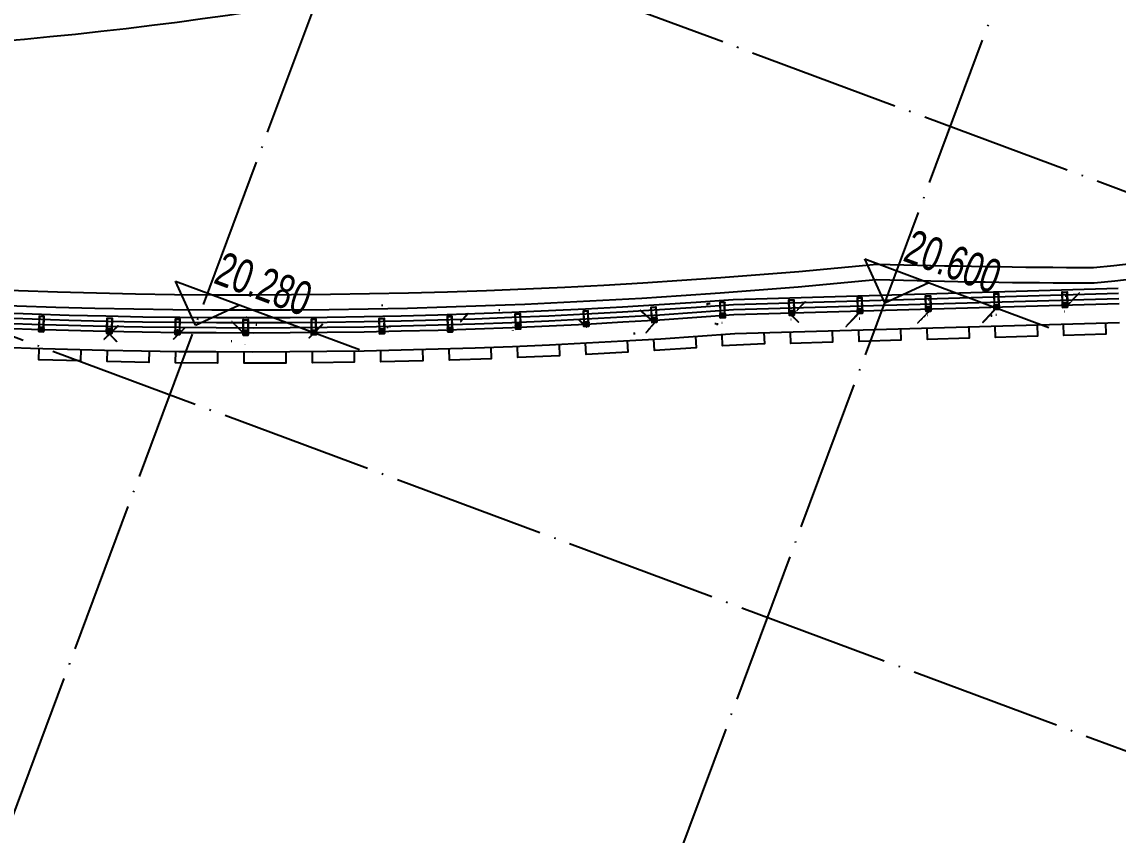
# Model space of a CAD drawing. Header units: millimetres. Extents: x 600121811 to 600690586, y 3472921280 to 3473279938.
# Drawn here: x 600545228 to 600559662, y 3473013989 to 3473024699 of the extents above; entities that cross this region are included whole.
import ezdxf

# ---------------------------------------------------------------- set-up
doc = ezdxf.new("R2010")
doc.units = ezdxf.units.MM
doc.header["$LTSCALE"] = 1000
for name, pattern in [('AX-MALL-GIRD-200$0$DOTE', [2.4200000000000004, 2, -0.2, 0.02, -0.2]), ('AX-MALL-WALL-GJ$0$CENTER', [2, 1.25, -0.25, 0.25, -0.25]), ('AX-MALL-WALL-GJ$0$HIDDEN', [0.375, 0.25, -0.125]), ('AX-MALL-WALL-GJ$0$HIDDEN2', [4.7624999999999975, 3.174999999999998, -1.587499999999999])]:
    doc.linetypes.add(name, pattern=pattern)
doc.layers.get('0').update_dxf_attribs({"linetype": 'CONTINUOUS'})
for name, color, linetype in [('AX-MALL-GIRD-200$0$A-Grid', 222, 'AX-MALL-GIRD-200$0$DOTE'), ('AX-MALL-GJ-200$0$A-Anno-Note', 241, 'CONTINUOUS'), ('AX-MALL-WALL-GJ$0$A-Anno-Levl', 201, 'CONTINUOUS'), ('AX-MALL-WALL-GJ$0$A-Anno-Note', 241, 'CONTINUOUS'), ('AX-MALL-WALL-GJ$0$A-Curt', 151, 'CONTINUOUS'), ('AX-MALL-WALL-GJ$0$A-Detl-Fine', 152, 'CONTINUOUS'), ('AX-MALL-WALL-GJ$0$A-Detl-Patt', 8, 'CONTINUOUS'), ('AX-MALL-WALL-GJ$0$A-Detl-Thin', 131, 'CONTINUOUS'), ('AX-MALL-WALL-GJ$0$A-SEE', 254, 'CONTINUOUS'), ('AX-MALL-WALL-GJ$0$AP', 3, 'CONTINUOUS'), ('AX-MALL-WALL-GJ$0$FIX', 2, 'CONTINUOUS'), ('AX-MALL-WALL-GJ$0$GASKET', 2, 'CONTINUOUS'), ('AX-MALL-WALL-GJ$0$TEXT', 2, 'CONTINUOUS')]:
    doc.layers.add(name, color=color, linetype=linetype)
doc.styles.add('AX-MALL-WALL-GJ$0$_TCH_DIM', font='zy_en.shx', dxfattribs={"width": 0.7, "bigfont": 'zy_cn.shx'})

# ---------------------------------------------------------------- blocks, each defined once
blk = doc.blocks.new('AX-MALL-GIRD-200')
at = {"layer": 'AX-MALL-GIRD-200$0$A-Grid'}
for p, q in [((600223757.4145118, 3473147635.412487), (600581653.41861, 3473014308.649205)), ((600221348.6739725, 3473141169.504273), (600579244.6780716, 3473007842.740992)), ((600537481.5499611, 3472993766.198546), (600576211.0889103, 3473097729.925627)), ((600545353.090394, 3472990833.81876), (600584082.6293433, 3473094797.545841))]:
    blk.add_line(p, q, dxfattribs=at)
blk = doc.blocks.new('AX-MALL-WALL-GJ$0$A$C3841687A')
at = {"layer": 'AX-MALL-WALL-GJ$0$A-Detl-Patt'}
for points in [[(1399.999999880791, 59849.99999809265), (1400.000000119209, 38561.06546878815, -0.2891341552693316), (-7086.701078891754, 25111.90190267563, -0.006611957542132409), (-9776.135731101036, 24157.98794841766)], [(-9711.77727675438, 23968.62589073181, 0.006632955152188892), (-7008.841141939163, 24927.45411157608, 0.2892976732896045), (1599.999999761581, 38561.06546926498), (1600.000000238419, 59849.99999952316)], [(-41362.81916546822, 15736.08115339279, 0.09691239737968659), (-9776.831570148468, 24159.41445016861, 0.09691239737968659)], [(-41349.35078191757, 15536.53516149521, 0.09683793665096876), (-9711.77727496624, 23968.62589073181, 0.09683793665096876)]]:
    blk.add_lwpolyline(points, format="xyb", dxfattribs=at)
blk = doc.blocks.new('AX-MALL-WALL-GJ$0$fwergegheh')
at = {"layer": 'AX-MALL-WALL-GJ$0$A-SEE'}
blk.add_lwpolyline([(149.9524734020233, 542.9655318260193), (-0.008915424346923828, 542.9622936248779), (-2.384185791015625e-07, -7.03770637512207), (150.2232069969177, -7.035207748413086)], dxfattribs=at)
blk = doc.blocks.new('AX-MALL-WALL-GJ$0$fgegrhrthr')
at = {"layer": 'AX-MALL-WALL-GJ$0$A-Curt'}
for p, q in [((436439.5303844477, 68175.4370985026), (441138.3276487599, 70083.86546239651)), ((436466.0210821407, 68114.24082433194), (441165.847824392, 70023.08731328814)), ((436492.5112321811, 68053.04432773075), (441193.3626841884, 69962.30700513964)), ((436519.0008352107, 67991.84760895972), (441220.8722628335, 69901.52455203826))]:
    blk.add_line(p, q, dxfattribs=at)
for centre, radius, end in [((400732.1803410347, 145774.5952335836), 85420.39680542426, 294.7095825927659), ((400732.1803410346, 145774.5952335839), 85487.06347209122, 294.7085664994784), ((400732.1803410347, 145774.5952335837), 85553.73013875769, 294.7075515942931), ((400732.1803410346, 145774.5952335835), 85620.39680542424, 294.7065378748974)]:
    blk.add_arc(centre, radius, 273.8613300001666, end, dxfattribs=at)
at = {"layer": 'AX-MALL-WALL-GJ$0$A-Detl-Fine', "color": 4}
blk.add_lwpolyline([(415359.9187629223, 64270.79161167145, 0.1048949200193677), (434871.545194149, 73183.56277275085)], format="xyb", dxfattribs=at)
at = {"layer": 'AX-MALL-WALL-GJ$0$A-SEE'}
blk.add_lwpolyline([(406514.8576767445, 60099.12797260284, 0.09118934468772111), (436618.3319756985, 67762.35793352127), (441311.3106895685, 69668.42307806015)], format="xyb", dxfattribs=at)
for p, xscale, rotation in [((440694.2558014393, 69255.66755962372), -0.9999999999999998, 292.1328578223117), ((439860.4075425863, 68916.99798631668), -1, 292.1328578440439), ((439026.5592833757, 68578.3284125328), -1, 292.1328578440439), ((438192.7110245228, 68239.65883541107), -1, 292.1328578440439), ((437358.8627648354, 67900.98926305771), -1, 292.1328578440439), ((436530.6133292913, 67556.69412136078), -0.9999999999999999, 293.2926848273584), ((435712.4187250137, 67187.53900623322), -1, 294.2008740238812), ((434886.8933855295, 66825.25964784622), -1, 293.6210057002951), ((434057.4508800507, 66471.57209396362), -1, 292.9710497311937), ((433224.3877322674, 66126.61777877808), -1, 292.3384767461836), ((432387.8924714327, 65790.47700023651), -1, 291.7636047229108), ((431547.8978550434, 65463.11119651794), -1, 291.1793326049509), ((430704.4408271313, 65144.5333738327), -1, 290.5628484875388), ((429857.6936043501, 64834.81462287903), -0.9999999999999999, 289.9474351927415), ((429007.8228410482, 64534.01866531372), -1, 289.3633401187325), ((428154.7586966753, 64242.11169147491), -0.9999999999999999, 288.7433682475952)]:
    blk.add_blockref('AX-MALL-WALL-GJ$0$fwergegheh', p, dxfattribs=dict(at, xscale=xscale, rotation=rotation))
blk = doc.blocks.new('AX-MALL-WALL-GJ$0$尺寸分格点')
at = {"ltscale": 10}
h = blk.add_hatch(color=1, dxfattribs=at)
h.dxf.hatch_style = 1
edge = h.paths.add_edge_path()
edge.add_line((0, -1.5), (-5.470445860503725e-37, 1.862645149230957e-09))
edge.add_line((0, 1.862645149230957e-09), (-1.5, 0))
edge.add_arc((0, 0), 1.5, 180, 270)
edge = h.paths.add_edge_path()
edge.add_line((0, 1.5), (5.470445846917725e-37, 1.862645149230957e-09))
edge.add_line((0, 1.862645149230957e-09), (1.5, 0))
edge.add_arc((0, 0), 1.5, 0, 90)
for p, q in [((-2.5, 0), (2.5, 0)), ((0, -2.5), (0, 2.5))]:
    blk.add_line(p, q)
blk.add_circle((0, 0), 1.5)
blk = doc.blocks.new('AX-MALL-WALL-GJ$0$定位点')
blk.add_blockref('AX-MALL-WALL-GJ$0$尺寸分格点', (0, 0))
blk = doc.blocks.new('AX-MALL-WALL-GJ$0$A$C3802349C')
at = {"layer": 'AX-MALL-WALL-GJ$0$GASKET'}
h = blk.add_hatch(dxfattribs=at)
h.set_pattern_fill('ANSI35', color=1, scale=0.3750125207812556, angle=-180, style=0)
h.set_pattern_definition([(225, (-14292809.63515486, -9063882.472551338), (0.8419271213058608, -0.8419271213058608), []), (225, (-14292810.47708235, -9063882.472551338), (0.8419271213058608, -0.8419271213058608), [1.488330941850608, -0.2976661883701216, 0, -0.2976661883701216])])
edge = h.paths.add_edge_path()
edge.add_line((-4.151144333183765, 8), (-1.924371063709259, 8))
edge.add_line((-1.924371063709259, 8), (0, 0))
edge.add_line((0, 0), (-1, 0))
edge.add_arc((-173.3719842011968, -63.27551823887059), 183.6188774223807, 20.15753080045416, 22.84073975264292)
at = {"layer": 'AX-MALL-WALL-GJ$0$GASKET', "elevation": -0.1213156449062388}
blk.add_lwpolyline([(-4.151144333183765, 8), (-1.924371063709259, 8), (0, 0), (-1, 0, 0.01170824263980096)], format="xyb", close=True, dxfattribs=at)
blk = doc.blocks.new('AX-MALL-WALL-GJ$0$A$C431B1AE9')
at = {"layer": 'AX-MALL-WALL-GJ$0$GASKET'}
h = blk.add_hatch(dxfattribs=at)
h.set_pattern_fill('ANSI37', color=1, scale=0.35, style=0)
h.set_pattern_definition([(45, (-14292809.63515486, -9063882.472551338), (-0.3928862052967754, 0.3928862052967754), []), (135, (-14292809.63515486, -9063882.472551338), (-0.3928862052967754, -0.3928862052967754), [])])
h.paths.add_polyline_path([(3.006717517971992, 0), (0, 0), (-1.924371063709259, 8), (-1, 8), (-0.3333333134651184, 7), (0.3333333134651184, 7), (0.6666666865348816, 8), (1.333333313465118, 8), (1.666666686534882, 7), (2.333333313465118, 7), (2.666666686534882, 8), (3.333333313465118, 8), (3.666666686534882, 7), (4.333333313465118, 7), (4.666666686534882, 8), (5.333333313465118, 8), (5.666666686534882, 7), (6.333333313465118, 7), (6.666666686534882, 8), (7.333333313465118, 8), (7.666666686534882, 7), (8.333333313465118, 7), (8.666666686534882, 8), (9.333333313465118, 8), (9.666666686534882, 7), (10.33333331346512, 7), (11, 8), (11.82815510034561, 8), (10, 0), (6.993282483890653, 0), (6.993282483890653, -1.195969490334392), (7.790595477446914, -1.195969490334392), (7.790595477446914, -1.886535448953509), (6.786871323361993, -2.890259601175785), (3.213128676638007, -2.890259601175785), (2.209404524415731, -1.886535448953509), (2.209404524415731, -1.195969490334392), (3.006717517971992, -1.195969490334392)])
edge = h.paths.add_edge_path(flags=16)
edge.add_ellipse((5, 3.75), major_axis=(-3.000000000596629, 1.102163919055573e-15), ratio=0.5833333332173223, start_angle=0, end_angle=360, ccw=False)
h.paths.add_polyline_path([(4.202687006443739, -0.1993282493203878), (4.202687006443739, -1.694290110841393), (5.797312993556261, -1.694290110841393), (5.797312993556261, -0.1993282493203878)], flags=16)
for points in [[(6.993282483890653, 0), (10, 0), (11.82815510034561, 8), (11, 8), (10.33333331346512, 7), (9.666666686534882, 7), (9.333333313465118, 8), (8.666666686534882, 8), (8.333333313465118, 7), (7.666666686534882, 7), (7.333333313465118, 8), (6.666666686534882, 8), (6.333333313465118, 7), (5.666666686534882, 7), (5.333333313465118, 8), (4.666666686534882, 8), (4.333333313465118, 7), (3.666666686534882, 7), (3.333333313465118, 8), (2.666666686534882, 8), (2.333333313465118, 7), (1.666666686534882, 7), (1.333333313465118, 8), (0.6666666865348816, 8), (0.3333333134651184, 7), (-0.3333333134651184, 7), (-1, 8), (-1.924371063709259, 8), (0, 0), (3.006717517971992, 0), (3.006717517971992, 0), (3.006717517971992, -1.195969490334392), (2.209404524415731, -1.195969490334392), (2.209404524415731, -1.886535448953509), (3.213128676638007, -2.890259601175785), (6.786871323361993, -2.890259601175785), (7.790595477446914, -1.886535448953509), (7.790595477446914, -1.195969490334392), (6.993282483890653, -1.195969490334392)], [(5.797312993556261, -0.1993282493203878), (5.797312993556261, -1.694290110841393), (4.202687006443739, -1.694290110841393), (4.202687006443739, -0.1993282493203878)]]:
    blk.add_lwpolyline(points, close=True, dxfattribs=at)
at = {"layer": 'AX-MALL-WALL-GJ$0$GASKET', "extrusion": (0, 0, -1)}
blk.add_ellipse((5, 3.75), major_axis=(-3.000000000596629, 1.102163919055573e-15), ratio=0.5833333332173223, dxfattribs=at)
blk = doc.blocks.new('AX-MALL-WALL-GJ$0$A$C6D1904FE')
at = {"color": 6, "ltscale": 10}
for name in ['AX-MALL-WALL-GJ$0$A$C3802349C', 'AX-MALL-WALL-GJ$0$A$C431B1AE9']:
    blk.add_blockref(name, (-5, 2.890259601175785), dxfattribs=at)
blk = doc.blocks.new('*U58')
at = {"color": 8, "linetype": 'AX-MALL-WALL-GJ$0$HIDDEN'}
for p, q in [((1.13686837721616e-13, 1.999999999999886), (40, 2.000000000000114)), ((39.00000000000011, -3.000000000000114), (39.00000000000028, 2.999999999999659)), ((1.13686837721616e-13, -2.000000000000114), (40, -2.000000000000341))]:
    blk.add_line(p, q, dxfattribs=at)
at = {"color": 0, "linetype": 'ByBlock'}
blk.add_lwpolyline([(5.684341886080801e-14, 5.999999999999886), (-1.838248336817855, 5.999999999999659, 0.2271033335269274), (-2.617369142194775, 5.626873807574043, 0.3523503326370215), (-2.617369142194832, -5.626873807574043, 0.227103333526957), (-1.838248336817799, -5.999999999999886), (-5.684341886080801e-14, -5.999999999999886)], format="xyb", close=True, dxfattribs=at)
at = {"color": 8, "linetype": 'AX-MALL-WALL-GJ$0$HIDDEN2'}
blk.add_lwpolyline([(-4.568611867420884, 0.7499999999998863), (-2.300000000000068, 0.7499999999998863), (-2.300000000000125, -0.7500000000001137), (-4.568611867420941, -0.7500000000001137)], dxfattribs=at)
at = {"color": 8, "linetype": 'ByBlock'}
blk.add_lwpolyline([(1.13686837721616e-13, -3.000000000000114), (39.00000000000028, -3.000000000000341), (40.00000000000045, -1.999999999999432), (39.99999999999955, 2.000000000000114), (39.00000000000028, 3.000000000000114), (1.13686837721616e-13, 2.999999999999886)], dxfattribs=at)
at = {"layer": 'AX-MALL-WALL-GJ$0$TEXT', "color": 8, "linetype": 'AX-MALL-WALL-GJ$0$CENTER'}
blk.add_line((43, -1.13686837721616e-13), (-7.600000000000023, -1.13686837721616e-13), dxfattribs=at)
blk = doc.blocks.new('AX-MALL-WALL-GJ$0$A$C4A6E1F89')
at = {"layer": 'AX-MALL-WALL-GJ$0$AP'}
for points in [[(31.30000000074506, 13.80000000074506), (31.30000000074506, 10), (27.30000000074506, 10), (27.30000000074506, 9), (31.30000000074506, 9), (31.30000000074506, 1.200000001117587), (-31.30000000074506, 1.200000001117587), (-31.30000000074506, 9), (-27.30000000074506, 9), (-27.30000000074506, 10), (-31.30000000074506, 10), (-31.30000000074506, 13.80000000074506), (-30.16000000014901, 15.32000000029802, 0.2874411353254684), (-30.13336061313748, 15.63748977147043), (-31.30000000074506, 17.90000000037253), (-31.30000000074506, 22), (-32.5, 22), (-32.5, 0), (32.5, 0), (32.5, 22), (31.30000000074506, 22), (31.30000000074506, 17.90000000037253), (30.13336061313748, 15.63748977147043, 0.2874411353254668), (30.16000000014901, 15.32000000029802)], [(0, 15.90000000037253), (0.400000000372529, 15.5), (28.30000000074506, 15.5), (28.30000000074506, 10.5), (29.80000000074506, 10.5), (31, 13.5), (29.93968884833157, 15.35087553970516, -0.2449413473478261), (29.9286532253027, 15.6279489248991), (31, 17.90000000037253), (31, 21.5, 0.414213562373095), (30.5, 22), (29.09999999962747, 22, 1.000000000000455), (29.09999999962747, 20.80000000074506), (29.09999999962747, 20.80000000074506, -0.4142135623733198), (29.59999999962747, 20.30000000074506), (29.59999999962747, 18.90000000037253, -0.4142135623731125), (29.09999999962747, 18.40000000037253), (23.90000000037253, 18.40000000037253, -0.4142135623730815), (23.40000000037253, 18.90000000037253), (23.40000000037253, 20.30000000074506, -0.4142135623731302), (23.90000000037253, 20.80000000074506, 0.9999999999998862), (23.90000000037253, 22), (21.40000000037253, 22), (21.40000000037253, 18.5), (11.40000000037253, 18.5), (9.300000000745058, 22), (8.5, 22), (8.5, 20), (-8.5, 20), (-8.5, 22), (-9.300000000745058, 22), (-11.40000000037253, 18.5), (-21.40000000037253, 18.5), (-21.40000000037253, 22), (-23.90000000037253, 22, 0.9999999999999053), (-23.90000000037253, 20.80000000074506, -0.4142135623731302), (-23.40000000037253, 20.30000000074506), (-23.40000000037253, 18.90000000037253, -0.4142135623730814), (-23.90000000037253, 18.40000000037253), (-29.09999999962747, 18.40000000037253, -0.4142135623731125), (-29.59999999962747, 18.90000000037253), (-29.59999999962747, 20.30000000074506, -0.4142135623733199), (-29.09999999962747, 20.80000000074506), (-29.09999999962747, 20.80000000074506, 1.000000000000473), (-29.09999999962747, 22), (-30.5, 22, 0.414213562373095), (-31, 21.5), (-31, 17.90000000037253), (-29.9286532253027, 15.6279489248991, -0.2449413473478107), (-29.93968885019422, 15.35087553970516), (-31, 13.5), (-29.80000000074506, 10.5), (-28.30000000074506, 10.5), (-28.30000000074506, 15.5), (-0.400000000372529, 15.5)]]:
    blk.add_lwpolyline(points, format="xyb", close=True, dxfattribs=at)
at = {"layer": 'AX-MALL-WALL-GJ$0$FIX', "extrusion": (-4.689947558750686e-09, -3.877222664414375e-09, -1), "xscale": -1, "zscale": -1, "rotation": 270}
blk.add_blockref('*U58', (-1.862645058000427e-09, 15.5, -7.954930736642706e-08), dxfattribs=at)
at = {"layer": 'AX-MALL-WALL-GJ$0$GASKET'}
blk.add_blockref('AX-MALL-WALL-GJ$0$A$C6D1904FE', (-26.5, 19.10974039882421, 0.1213156449062388), dxfattribs=at)
at = {"layer": 'AX-MALL-WALL-GJ$0$GASKET', "extrusion": (0, 0, -1), "zscale": -1, "rotation": 270}
blk.add_blockref('AX-MALL-WALL-GJ$0$定位点', (1.117587089538574e-07, 30.00001611188054, -0.1695423254371126), dxfattribs=at)
at = {"layer": 'AX-MALL-WALL-GJ$0$GASKET', "xscale": -1}
blk.add_blockref('AX-MALL-WALL-GJ$0$A$C6D1904FE', (26.49999977648258, 19.10974039882421, 0.1213156449062388), dxfattribs=at)
blk = doc.blocks.new('AX-MALL-WALL-GJ$0$A$C201F0766')
at = {"layer": 'AX-MALL-WALL-GJ$0$GASKET'}
h = blk.add_hatch(dxfattribs=at)
h.set_pattern_fill('ANSI35', color=1, scale=0.3750125207812556, angle=-180, style=0)
h.set_pattern_definition([(225, (-14292808.12419919, -9063908.843573337), (0.8419271213058608, -0.8419271213058608), []), (225, (-14292808.96612667, -9063908.843573337), (0.8419271213058608, -0.8419271213058608), [1.488330941850608, -0.2976661883701216, 0, -0.2976661883701216])])
edge = h.paths.add_edge_path()
edge.add_line((4.625009316951036, 7.210309842135757), (4.581123173236847, 7.210309841670096))
edge.add_ellipse((2.60770320892334e-08, 8.022399073466659), major_axis=(-7.236123461634007e-16, 5.908938361333678), ratio=0.782714245397402, start_angle=97.89939189545902, end_angle=262.100608104541, ccw=False)
edge.add_line((-4.581123121082783, 7.210309841670096), (-4.624990671873093, 7.210309842135757))
edge.add_line((-4.624990671873093, 7.210309842135757), (-4.625000026077032, -0.879502881783992))
edge.add_arc((-3.725290298461914e-07, -12.60038345353678), 12.60038345226483, 68.4660575448051, 111.5339390721038, ccw=False)
edge.add_line((4.624999966472387, -0.8795031546615064), (4.625009316951036, 7.210309842135757))
h = blk.add_hatch(dxfattribs=at)
h.set_pattern_fill('HONEY', color=1, scale=0.3750125207812556, angle=-180, style=0)
h.set_pattern_definition([(180, (-14292808.12419919, -9063908.843573337), (-0.8929985651103648, -0.515572838757882), [0.5953323767402432, -1.190664753480486]), (299.9999999999999, (-14292808.12419919, -9063908.843573337), (0.8929984584207664, -0.5155730235496873), [0.5953323767402432, -1.190664753480486]), (240, (-14292808.12419919, -9063908.843573337), (-1.066895984922232e-07, -1.031145862307569), [-1.190664753480486, 0.5953323767402432])])
edge = h.paths.add_edge_path()
edge.add_ellipse((-8.195638656616211e-08, 8.022399073466659), major_axis=(-1.447224692326801e-15, 5.908938361333678), ratio=0.782714245397402, start_angle=0, end_angle=360)
blk = doc.blocks.new('AX-MALL-WALL-GJ$0$A$C398804AB')
at = {"color": 3}
blk.add_lwpolyline([(-7.749999977648258, 0.3999998643994331, 0.4142135656464321), (-7.249999970197678, -0.1000001300126314), (-0.09999999962747097, -0.1000000014901161), (0, 0), (0.09999999962747097, -0.1000000014901161), (7.249999970197678, -0.1000001300126314, 0.4142135656464319), (7.749999977648258, 0.3999998643994331)], format="xyb", dxfattribs=at)
at = {"layer": 'AX-MALL-WALL-GJ$0$AP'}
blk.add_lwpolyline([(-7.749999977648258, 0.3999998681247234), (-7.75, 36.51999995112419), (-23.5, 36.51999995112419), (-23.5, 33.01999995112419, -0.414213562373095), (-24, 32.51999995112419), (-25.40000000037253, 32.51999995112419, -0.9999999999999999), (-25.40000000037253, 33.71999995037913, 0.4142135623730647), (-24.90000000037253, 34.21999995037913), (-24.90000000037253, 35.61999995075166, 0.4142135623730833), (-25.40000000037253, 36.11999995075166), (-30.59999999962747, 36.11999995075166, 0.4142135623731005), (-31.09999999962747, 35.61999995075166), (-31.09999999962747, 34.21999995037913, 0.4142135623731651), (-30.59999999962747, 33.71999995037913, -0.9999999999999999), (-30.59999999962747, 32.51999995112419), (-32, 32.51999995112419, -0.4142135623730762), (-32.5, 33.01999995112419), (-32.5, 182.0199982952327, -0.4142135623730963), (-32, 182.5199982952327), (32, 182.5199982952327, -0.4142135623730427), (32.5, 182.0199982952327), (32.5, 33.01999995112419, -0.4142135623730139), (32, 32.51999995112419), (30.59999999962747, 32.51999995112419, -0.9999999999999999), (30.59999999962747, 33.71999995037913, 0.4142135623732183), (31.09999999962747, 34.21999995037913), (31.09999999962747, 35.61999995075166, 0.4142135623730417), (30.59999999962747, 36.11999995075166), (25.40000000037253, 36.11999995075166, 0.4142135623731484), (24.90000000037253, 35.61999995075166), (24.90000000037253, 34.21999995037913, 0.4142135623730417), (25.40000000037253, 33.71999995037913, -0.9999999999999999), (25.40000000037253, 32.51999995112419), (24, 32.51999995112419, -0.4142135623730417), (23.5, 33.01999995112419), (23.5, 36.51999995112419), (7.75, 36.51999995112419), (7.750000022351742, 0.3999998681247234)], format="xyb", dxfattribs=at)
for points in [[(29.5, 40.52000945061445), (-29.5, 40.52000945061445), (-29.5, 64.45474449545145), (-28.49999050050974, 65.45475399307907), (-28.49999050050974, 85.45475399307907), (-29.5, 86.45476348884404), (-29.5, 92.92071198485792), (-28.49999050050974, 93.92072148248553), (-28.49999050050974, 113.9207214824855), (-29.5, 114.9207309782505), (-29.5, 179.5199982952327), (29.5, 179.5199982952327), (29.5, 114.9207309782505), (28.49999050050974, 113.9207214824855), (28.49999050050974, 93.92072148248553), (29.5, 92.92071198485792), (29.5, 86.45476348884404), (28.49999050050974, 85.45475399307907), (28.49999050050974, 65.45475399307907), (29.5, 64.45474449545145)], [(-4.75, 2.899999890476465), (-4.75, 36.51999995112419), (4.75, 36.51999995112419), (4.75, 2.899999890476465)]]:
    blk.add_lwpolyline(points, close=True, dxfattribs=at)
blk = doc.blocks.new('AX-MALL-WALL-GJ$0$A$C031A570D')
at = {"layer": 'AX-MALL-WALL-GJ$0$GASKET'}
h = blk.add_hatch(dxfattribs=at)
h.set_pattern_fill('ANSI37', color=1, scale=0.35, style=0)
h.set_pattern_definition([(45, (-28686473.88232677, -17866958.96207136), (-0.3928862052967754, 0.3928862052967754), []), (135, (-28686473.88232677, -17866958.96207136), (-0.3928862052967754, -0.3928862052967754), [])])
edge = h.paths.add_edge_path(flags=16)
edge.add_line((0.4479895178228617, -2.5), (-0.6520104836672544, -2.5))
edge.add_arc((-0.6520104836841905, -2.300000000761994), 0.1999999992380062, 179.9999999951482, 270.0000000048518, ccw=False)
edge.add_line((-0.8520104829221964, -2.300000000745058), (-0.8520104829221964, -1.099999999627471))
edge.add_arc((-0.6520104827190034, -1.100000000575722), 0.200000000203193, 89.9999997380454, 179.9999997283461, ccw=False)
edge.add_line((-0.6520104818046093, -0.900000000372529), (0.4479895178228617, -0.900000000372529))
edge.add_arc((0.4479895178228099, -1.099999999627523), 0.1999999992549937, 1.4779288903810084e-11, 89.99999999998522, ccw=False)
edge.add_line((0.6479895170778036, -1.099999999627471), (0.6479895170778036, -2.300000000745058))
edge.add_arc((0.447989517822728, -2.300000000744924), 0.1999999992550756, 270.00000000003826, 359.9999999999617, ccw=False)
edge = h.paths.add_edge_path(flags=16)
edge.add_line((3.25, -6.959776679053903), (3.249999998137355, -5.460273051634431))
edge.add_arc((2.752593796818533, -5.588659923981967), 0.5137082032648524, 14.47288401547784, 73.43202089108867)
edge.add_arc((0.05064282435228568, -16.32822180133598), 11.58749800659758, 75.76971431944138, 104.7475452508029)
edge.add_arc((-2.826484009876017, -5.549036338968328), 0.4327163524049084, 99.65762587733329, 168.1638378280875)
edge.add_line((-3.250000001862645, -5.460273051634431), (-3.25, -6.959776679053903))
edge.add_arc((-2.750000000785429, -6.959776678984368), 0.4999999992145705, 180.0000000079681, 252.652994767184)
edge.add_arc((-2.664828544169689e-11, 1.844165788236001), 9.723443118255906, 252.6532655821475, 287.3467351540981)
edge.add_arc((2.750000001329266, -6.959776679368228), 0.499999998670735, 287.3470194983008, 360.000000036019)
edge = h.paths.add_edge_path()
edge.add_line((4, -10.12004972994328), (5.196692196652293, -10.12004972994328))
edge.add_arc((5.196692197142482, -9.920049729702583), 0.2000000002406921, 269.9999998595713, 383.1985898189387)
edge.add_line((5.380521204322577, -9.841265872120857), (4.05898916348815, -2.646648775786161))
edge.add_arc((3.866236349709822, -2.700000001174841), 0.200000001174841, 15.47132820595848, 90.00000004069459)
edge.add_line((3.866236349567771, -2.5), (1.599999997764826, -2.5))
edge.add_arc((1.599999997764726, -2.300000000745158), 0.1999999992548425, 179.9999999999715, 270.0000000000285, ccw=False)
edge.add_line((1.399999998509884, -2.300000000745058), (1.399999998509884, -1.5))
edge.add_arc((1.599999997765529, -1.500000000000703), 0.1999999992556454, 90.00000000020151, 179.9999999997985, ccw=False)
edge.add_line((1.599999997764826, -1.300000000745058), (2.299999998882413, -1.300000000745058))
edge.add_arc((2.299999998012943, -1.100000000620646), 0.2000000001244118, 270.0000002490847, 360.0000002845238)
edge.add_line((2.499999998137355, -1.099999999627471), (2.499999998137355, -0.2000000011175871))
edge.add_arc((2.299999997951289, -0.2000000001860655), 0.2000000001860656, 359.9999997331387, 449.9999997332528)
edge.add_line((2.299999998882413, 0), (-2.300000000745058, 0))
edge.add_arc((-2.300000000767888, -0.2000000010947573), 0.2000000010947573, 89.99999999345975, 180.0000000065402)
edge.add_line((-2.500000001862645, -0.2000000011175871), (-2.500000001862645, -1.099999999627471))
edge.add_arc((-2.300000000745037, -1.09999999962745), 0.2000000011176084, 180.0000000000061, 269.9999999999939)
edge.add_line((-2.300000000745058, -1.300000000745058), (-1.600000001490116, -1.300000000745058))
edge.add_arc((-1.600000000541876, -1.500000000914405), 0.2000000001693465, 2.619577230689174e-07, 90.00000027165089, ccw=False)
edge.add_line((-1.400000000372529, -1.5), (-1.400000002235174, -2.300000000745058))
edge.add_arc((-1.600000001489917, -2.300000000745257), 0.199999999254743, -90.00000000005701, 5.701394911739044e-11, ccw=False)
edge.add_line((-1.600000001490116, -2.5), (-4.750000001862645, -2.5))
edge.add_arc((-4.750000001862645, -2), 0.5, 180, 270, ccw=False)
edge.add_line((-5.250000001862645, -2), (-5.250000001862645, -1))
edge.add_line((-5.250000001862645, -1), (-5.550000000745058, -1))
edge.add_arc((-5.550000000745058, -1.700000001117587), 0.7000000011175871, 90, 180)
edge.add_line((-6.250000001862645, -1.700000001117587), (-6.250000001862645, -2.5))
edge.add_arc((-21.55097778051301, -2.75912886012348), 15.30317185255727, -26.563419290052877, 0.9702367440764874, ccw=False)
edge.add_arc((-7.501144340111677, -9.772550713046272), 0.4000000000772927, 154.8453495136513, 325.781492258753)
edge.add_arc((-18.33916502293011, -3.056458835212569), 13.14988893811881, 328.1403989887935, 352.6787409764221)
edge.add_arc((-5.10833269223211, -4.799999999425034), 0.1999999997975632, 90.00000038522899, 160.1791058056141, ccw=False)
edge.add_line((-5.108332693576813, -4.599999999627471), (-4.211626494303346, -4.599999999627471))
edge.add_arc((-4.211626495117946, -4.799999999972099), 0.2000000003446285, -24.401291975496406, 89.99999976663429, ccw=False)
edge.add_line((-4.029491625726223, -4.882624993100762), (-5.57977457717061, -10.12004972994328))
edge.add_line((-5.57977457717061, -10.12004972994328), (-3.85655820928514, -10.12004972994328))
edge.add_line((-3.85655820928514, -10.12004972994328), (-3.744390545412898, -10.04678599908948))
edge.add_line((-3.744390545412898, -10.04678599908948), (-3.601631700992584, -9.914268443360925))
edge.add_line((-3.601631700992584, -9.914268443360925), (-3.131442086771131, -9.432502878829837))
edge.add_arc((-2.966135769468793, -9.62004972916371), 0.249999999220435, 90.00000014064523, 131.3933860177586, ccw=False)
edge.add_line((-2.966135770082474, -9.370049729943275), (-2.741758463904262, -9.370049729943275))
edge.add_arc((-2.741758464839219, -9.470049730505703), 0.100000000562428, -5.315262114891084e-07, 89.99999946430859, ccw=False)
edge.add_line((-2.641758464276791, -9.470049731433392), (-2.631878837943077, -9.710395282134414))
edge.add_line((-2.631878837943077, -9.710395282134414), (-2.662470018491149, -9.873493811115623))
edge.add_line((-2.662470018491149, -9.873493811115623), (-2.784834742546082, -9.893881127238274))
edge.add_line((-2.784834742546082, -9.893881127238274), (-2.856214165687561, -9.914268443360925))
edge.add_line((-2.856214165687561, -9.914268443360925), (-2.866411225870252, -9.995817709714174))
edge.add_line((-2.866411225870252, -9.995817709714174), (-2.815425923094153, -10.09775429032743))
edge.add_line((-2.815425923094153, -10.09775429032743), (-2.744046501815319, -10.12004972994328))
edge.add_line((-2.744046501815319, -10.12004972994328), (-2.35655820928514, -10.12004972994328))
edge.add_line((-2.35655820928514, -10.12004972994328), (-2.244390545412898, -10.04678599908948))
edge.add_line((-2.244390545412898, -10.04678599908948), (-2.101631700992584, -9.914268443360925))
edge.add_line((-2.101631700992584, -9.914268443360925), (-1.631442086771131, -9.432502878829837))
edge.add_arc((-1.466135769468793, -9.62004972916371), 0.2499999992204352, 90.00000014064528, 131.3933860177586, ccw=False)
edge.add_line((-1.466135770082474, -9.370049729943275), (-1.241758463904262, -9.370049729943275))
edge.add_arc((-1.241758464838068, -9.470049730504552), 0.1000000005612769, -5.321857088347315e-07, 89.99999946496808, ccw=False)
edge.add_line((-1.141758464276791, -9.470049731433392), (-1.131878837943077, -9.710395282134414))
edge.add_line((-1.131878837943077, -9.710395282134414), (-1.162470018491149, -9.873493811115623))
edge.add_line((-1.162470018491149, -9.873493811115623), (-1.284834742546082, -9.893881127238274))
edge.add_line((-1.284834742546082, -9.893881127238274), (-1.356214165687561, -9.914268443360925))
edge.add_line((-1.356214165687561, -9.914268443360925), (-1.366411225870252, -9.995817709714174))
edge.add_line((-1.366411225870252, -9.995817709714174), (-1.315425923094153, -10.09775429032743))
edge.add_line((-1.315425923094153, -10.09775429032743), (-1.244046501815319, -10.12004972994328))
edge.add_line((-1.244046501815319, -10.12004972994328), (-0.85655820928514, -10.12004972994328))
edge.add_line((-0.85655820928514, -10.12004972994328), (-0.7443905454128981, -10.04678599908948))
edge.add_line((-0.7443905454128981, -10.04678599908948), (-0.6016317009925842, -9.914268443360925))
edge.add_line((-0.6016317009925842, -9.914268443360925), (-0.1314420867711306, -9.432502878829837))
edge.add_arc((0.03386423053591846, -9.62004972917618), 0.2499999992329053, 90.00000014172502, 131.3933860166789, ccw=False)
edge.add_line((0.03386422991752625, -9.370049729943275), (0.2582415360957384, -9.370049729943275))
edge.add_arc((0.2582415351619317, -9.470049730504552), 0.1000000005612769, -5.321857088347315e-07, 89.99999946496808, ccw=False)
edge.add_line((0.3582415357232094, -9.470049731433392), (0.3681211620569229, -9.710395282134414))
edge.add_line((0.3681211620569229, -9.710395282134414), (0.3375299815088511, -9.873493811115623))
edge.add_line((0.3375299815088511, -9.873493811115623), (0.2151652574539185, -9.893881127238274))
edge.add_line((0.2151652574539185, -9.893881127238274), (0.143785834312439, -9.914268443360925))
edge.add_line((0.143785834312439, -9.914268443360925), (0.1335887741297483, -9.995817709714174))
edge.add_line((0.1335887741297483, -9.995817709714174), (0.1845740769058466, -10.09775429032743))
edge.add_line((0.1845740769058466, -10.09775429032743), (0.2559534981846809, -10.12004972994328))
edge.add_line((0.2559534981846809, -10.12004972994328), (0.64344179071486, -10.12004972994328))
edge.add_line((0.64344179071486, -10.12004972994328), (0.7556094545871019, -10.04678599908948))
edge.add_line((0.7556094545871019, -10.04678599908948), (0.8983682990074158, -9.914268443360925))
edge.add_line((0.8983682990074158, -9.914268443360925), (1.368557913228869, -9.432502878829837))
edge.add_arc((1.533864230537446, -9.620049729180224), 0.2499999992369481, 90.00000014207512, 131.3933860163288, ccw=False)
edge.add_line((1.533864229917526, -9.370049729943275), (1.936520639806986, -9.370049729943275))
edge.add_arc((1.9365206398038, -9.470049731436577), 0.1000000014933011, 1.8247874322696589e-09, 89.99999999817493, ccw=False)
edge.add_line((2.036520641297102, -9.470049731433392), (2.046400267630816, -9.710395282134414))
edge.add_line((2.046400267630816, -9.710395282134414), (2.015809085220098, -9.873493811115623))
edge.add_line((2.015809085220098, -9.873493811115623), (1.893444361165166, -9.893881127238274))
edge.add_line((1.893444361165166, -9.893881127238274), (1.822064939886332, -9.914268443360925))
edge.add_line((1.822064939886332, -9.914268443360925), (1.811867879703641, -9.995817709714174))
edge.add_line((1.811867879703641, -9.995817709714174), (1.862853180617094, -10.09775429032743))
edge.add_line((1.862853180617094, -10.09775429032743), (1.934232603758574, -10.12004972994328))
edge.add_line((1.934232603758574, -10.12004972994328), (2.321720896288753, -10.12004972994328))
edge.add_line((2.321720896288753, -10.12004972994328), (2.433888560160995, -10.04678599908948))
edge.add_line((2.433888560160995, -10.04678599908948), (2.576647404581308, -9.914268443360925))
edge.add_line((2.576647404581308, -9.914268443360925), (3.046837016940117, -9.432502878829837))
edge.add_arc((3.212143335179332, -9.620049731643517), 0.2500000017002416, 89.99999992847489, 131.3933858030421, ccw=False)
edge.add_line((3.212143335491419, -9.370049729943275), (3.614799745380878, -9.370049729943275))
edge.add_arc((3.614799744440467, -9.470049730511159), 0.1000000005678832, -5.28400619259628e-07, 89.99999946118368, ccw=False)
edge.add_line((3.714799745008349, -9.470049731433392), (3.724679371342063, -9.710395282134414))
edge.add_line((3.724679371342063, -9.710395282134414), (3.694088190793991, -9.873493811115623))
edge.add_line((3.694088190793991, -9.873493811115623), (3.571723466739058, -9.893881127238274))
edge.add_line((3.571723466739058, -9.893881127238274), (3.500344043597579, -9.914268443360925))
edge.add_line((3.500344043597579, -9.914268443360925), (3.490146983414888, -9.995817709714174))
edge.add_line((3.490146983414888, -9.995817709714174), (3.541132286190987, -10.09775429032743))
edge.add_line((3.541132286190987, -10.09775429032743), (3.612511707469821, -10.12004972994328))
edge.add_line((3.612511707469821, -10.12004972994328), (4, -10.12004972994328))
for points in [[(4, -10.12004972994328), (5.196692196652293, -10.12004972994328, 0.5384365873081324), (5.380521204322577, -9.841265872120857), (4.05898916348815, -2.646648775786161, 0.3371623231483117), (3.866236349567771, -2.5), (1.599999997764826, -2.5, -0.4142135623733865), (1.399999998509884, -2.300000000745058), (1.399999998509884, -1.5, -0.4142135623710347), (1.599999997764826, -1.300000000745058), (2.299999998882413, -1.300000000745058, 0.4142135625542577), (2.499999998137355, -1.099999999627471), (2.499999998137355, -0.2000000011175871, 0.414213562373678), (2.299999998882413, 0), (-2.300000000745058, 0, 0.4142135624399619), (-2.500000001862645, -0.2000000011175871), (-2.500000001862645, -1.099999999627471, 0.4142135623730327), (-2.300000000745058, -1.300000000745058), (-1.600000001490116, -1.300000000745058, -0.4142135624226467), (-1.400000000372529, -1.5), (-1.400000002235174, -2.300000000745058, -0.414213562373678), (-1.600000001490116, -2.5), (-4.750000001862645, -2.5, -0.4142135623730951), (-5.250000001862645, -2), (-5.250000001862645, -1), (-5.550000000745058, -1, 0.4142135623730951), (-6.250000001862645, -1.700000001117587), (-6.250000001862645, -2.5, -0.1207195876744133), (-7.863209849223495, -9.602525517344475, 0.9238739062829604), (-7.170384753495455, -9.997490918263793, 0.1074797348853096), (-5.296484127640724, -4.732183797284961, -0.3161581866366376), (-5.108332693576813, -4.599999999627471), (-4.211626494303346, -4.599999999627471, -0.5452250111276254), (-4.029491625726223, -4.882624993100762), (-5.57977457717061, -10.12004972994328), (-3.85655820928514, -10.12004972994328), (-3.744390545412898, -10.04678599908948), (-3.601631700992584, -9.914268443360925), (-3.131442086771131, -9.432502878829837, -0.1826026066076273), (-2.966135770082474, -9.370049729943275), (-2.741758463904262, -9.370049729943275, -0.4142135623518001), (-2.641758464276791, -9.470049731433392), (-2.631878837943077, -9.710395282134414), (-2.662470018491149, -9.873493811115623), (-2.784834742546082, -9.893881127238274), (-2.856214165687561, -9.914268443360925), (-2.866411225870252, -9.995817709714174), (-2.815425923094153, -10.09775429032743), (-2.744046501815319, -10.12004972994328), (-2.35655820928514, -10.12004972994328), (-2.244390545412898, -10.04678599908948), (-2.101631700992584, -9.914268443360925), (-1.631442086771131, -9.432502878829837, -0.1826026066076273), (-1.466135770082474, -9.370049729943275), (-1.241758463904262, -9.370049729943275, -0.4142135623585429), (-1.141758464276791, -9.470049731433392), (-1.131878837943077, -9.710395282134414), (-1.162470018491149, -9.873493811115623), (-1.284834742546082, -9.893881127238274), (-1.356214165687561, -9.914268443360925), (-1.366411225870252, -9.995817709714174), (-1.315425923094153, -10.09775429032743), (-1.244046501815319, -10.12004972994328), (-0.85655820928514, -10.12004972994328), (-0.7443905454128981, -10.04678599908948), (-0.6016317009925842, -9.914268443360925), (-0.1314420867711306, -9.432502878829837, -0.1826026065978904), (0.03386422991752625, -9.370049729943275), (0.2582415360957384, -9.370049729943275, -0.4142135623585429), (0.3582415357232094, -9.470049731433392), (0.3681211620569229, -9.710395282134414), (0.3375299815088511, -9.873493811115623), (0.2151652574539185, -9.893881127238274), (0.143785834312439, -9.914268443360925), (0.1335887741297483, -9.995817709714174), (0.1845740769058466, -10.09775429032743), (0.2559534981846809, -10.12004972994328), (0.64344179071486, -10.12004972994328), (0.7556094545871019, -10.04678599908948), (0.8983682990074158, -9.914268443360925), (1.368557913228869, -9.432502878829837, -0.1826026065947343), (1.533864229917526, -9.370049729943275), (1.936520639806986, -9.370049729943275, -0.4142135623544356), (2.036520641297102, -9.470049731433392), (2.046400267630816, -9.710395282134414), (2.015809085220098, -9.873493811115623), (1.893444361165166, -9.893881127238274), (1.822064939886332, -9.914268443360925), (1.811867879703641, -9.995817709714174), (1.862853180617094, -10.09775429032743), (1.934232603758574, -10.12004972994328), (2.321720896288753, -10.12004972994328), (2.433888560160995, -10.04678599908948), (2.576647404581308, -9.914268443360925), (3.046837016940117, -9.432502878829837, -0.1826026065961477), (3.212143335491419, -9.370049729943275), (3.614799745380878, -9.370049729943275, -0.4142135623198528), (3.714799745008349, -9.470049731433392), (3.724679371342063, -9.710395282134414), (3.694088190793991, -9.873493811115623), (3.571723466739058, -9.893881127238274), (3.500344043597579, -9.914268443360925), (3.490146983414888, -9.995817709714174), (3.541132286190987, -10.09775429032743), (3.612511707469821, -10.12004972994328)], [(3.25, -6.959776679053903), (3.249999998137355, -5.460273051634431, 0.2630873795155346), (2.899079101160169, -5.096279812976718, 0.1271177729159115), (-2.899076651781797, -5.122452525421977, 0.308147539924378), (-3.250000001862645, -5.460280233994126, -3.590366987e-06), (-3.250000001862645, -5.460273051634431), (-3.25, -6.959776679053903, 0.3280726517255059), (-2.899079028517008, -7.43703493475914, 0.152545825913894), (2.899079147726297, -7.437034897506237, 0.3280725829936511)], [(0.4479895178228617, -2.5), (-0.6520104836672544, -2.5, -0.4142135624226994), (-0.8520104829221964, -2.300000000745058), (-0.8520104829221964, -1.099999999627471, -0.4142135623235128), (-0.6520104818046093, -0.900000000372529), (0.4479895178228617, -0.900000000372529, -0.4142135623729436), (0.6479895170778036, -1.099999999627471), (0.6479895170778036, -2.300000000745058, -0.4142135623727035)]]:
    blk.add_lwpolyline(points, format="xyb", close=True, dxfattribs=at)
blk = doc.blocks.new('AX-MALL-WALL-GJ$0$A$C4C804FB4')
at = {"layer": 'AX-MALL-WALL-GJ$0$GASKET', "color": 1}
for p, q in [((-7.75056073628366, 0.9999890886247158, -0.33908465081705), (-12.50111955218017, 13.99993453547359, -0.3390846588858165)), ((-12.50111955218017, 0.9999838881194592, -0.339084654794259), (-7.75056073628366, 13.99993973597884, -0.3390846549086076))]:
    blk.add_line(p, q, dxfattribs=at)
at = {"layer": 'AX-MALL-WALL-GJ$0$GASKET', "elevation": -0.1695423253799386}
blk.add_lwpolyline([(-12.50111955218017, 0.9999838881194592), (-12.50111955218017, 13.99993453547359), (-7.75056073628366, 13.99993973597884), (-7.75056073628366, 0.9999890886247158)], close=True, dxfattribs=at)
at = {"color": 6, "ltscale": 10}
for name, p in [('AX-MALL-WALL-GJ$0$A$C398804AB', (-1.862645149230957e-09, -9.90001604706049, -0.1695423254371126)), ('AX-MALL-WALL-GJ$0$A$C031A570D', (-27.75000255741179, 25.1199838872999, -0.09652932343510448))]:
    blk.add_blockref(name, p, dxfattribs=at)
at = {"color": 2, "ltscale": 10}
blk.add_blockref('AX-MALL-WALL-GJ$0$A$C4A6E1F89', (-1.862645149230957e-09, -30.00001611188054, -0.1695423254371126), dxfattribs=at)
at = {"color": 6, "ltscale": 10, "xscale": -1}
blk.add_blockref('AX-MALL-WALL-GJ$0$A$C031A570D', (27.75000255741179, 25.1199838872999, -0.09652932343510448), dxfattribs=at)
at = {"layer": 'AX-MALL-WALL-GJ$0$GASKET', "yscale": 0.513574065589584, "zscale": 0.513574065589584}
for p, xscale in [((-10.12583948485553, 1.451673759147525, -0.1695423253799386), 0.513574065589584), ((10.12472058273852, 1.451673759147525, -0.1695423253799386), -0.513574065589584)]:
    blk.add_blockref('AX-MALL-WALL-GJ$0$A$C201F0766', p, dxfattribs=dict(at, xscale=xscale))
blk = doc.blocks.new('AX-MALL-WALL-GJ$0$mqst5')
at = {"color": 6, "ltscale": 10}
for p, rotation in [((543580.1100569479, -530510.7025772622), 22.10465425586193), ((541912.4179183412, -531188.0399466297), 22.10465425592681), ((540244.7221755702, -531865.3787798388), 22.10465425588261), ((538582.0627034884, -532585.1799368663, -0.07301280395701173), 24.00435942929106), ((536933.3687296119, -533293.6303490316), 22.81693364087834), ((535273.5139913615, -533976.1567719793), 21.62262005720372), ((533597.9972128384, -534619.3653361695), 20.41490154215265), ((531909.3679397088, -535227.3126618015), 19.21387294839645)]:
    blk.add_blockref('AX-MALL-WALL-GJ$0$A$C4C804FB4', p, dxfattribs=dict(at, rotation=rotation))
at = {"color": 6, "ltscale": 10, "xscale": -1}
for p, rotation in [((542746.2661777679, -530849.3703724211), 22.10465439039304), ((541078.5702503938, -531526.7092806073), 22.10465439039104), ((539403.8153384533, -532214.0681423107, -0.07301280395701173), 22.10465439048265), ((537760.4798243865, -532945.9009394543), 23.39558132980552), ((536106.1247531716, -533641.4172715629), 22.18118556753141), ((534437.4410204906, -534302.1513340669), 20.98015583124043), ((532755.2780465465, -534927.7627538266), 19.78581751173515), ((531060.3679062184, -535517.9792562788), 18.57813227401643)]:
    blk.add_blockref('AX-MALL-WALL-GJ$0$A$C4C804FB4', p, dxfattribs=dict(at, rotation=rotation))
blk = doc.blocks.new('AX-MALL-WALL-GJ')
at = {"layer": 'AX-MALL-WALL-GJ$0$A-Anno-Levl'}
for p, q in [((600556591.9691901, 3473021000.32928), (600556327.3712988, 3473021579.110721)), ((600556327.3712988, 3473021579.110721), (600558751.2239561, 3473020676.15448)), ((600547514.7374961, 3473020706.951661), (600547250.1396048, 3473021285.733101)), ((600547250.1396048, 3473021285.733101), (600549673.9922621, 3473020382.776861)), ((600556591.9691901, 3473021000.32928), (600557170.7506309, 3473021264.927172)), ((600547514.7374961, 3473020706.951661), (600548093.5189369, 3473020971.549552))]:
    blk.add_line(p, q, dxfattribs=at)
at = {"layer": 'AX-MALL-WALL-GJ$0$A-Anno-Note'}
for name, p, rotation in [('AX-MALL-WALL-GJ$0$mqst5', (600234777.7372605, 3473707865.91727), 339.5681613092246), ('AX-MALL-WALL-GJ$0$A$C3841687A', (600557212.3033234, 3472995454.732511), 339.5681613098035)]:
    blk.add_blockref(name, p, dxfattribs=dict(at, rotation=rotation))
at = {"layer": 'AX-MALL-WALL-GJ$0$A-Detl-Thin', "color": 0, "rotation": 339.5681613098035}
blk.add_blockref('AX-MALL-WALL-GJ$0$fgegrhrthr', (600121810.7232081, 3473109514.681513), dxfattribs=at)
at = {"layer": 'AX-MALL-WALL-GJ$0$A-SEE'}
blk.add_blockref('AX-MALL-GIRD-200', (0, 0), dxfattribs=at)
at = {"layer": 'AX-MALL-WALL-GJ$0$A-Anno-Note', "style": 'AX-MALL-WALL-GJ$0$_TCH_DIM', "width": 0.7}
for s, p in [('20.600', (600556813.1126652, 3473021558.3882)), ('20.280', (600547735.8809712, 3473021265.01058))]:
    blk.add_text(s, height=446.25, rotation=339.5681612504137, dxfattribs=at).set_placement(p)

msp = doc.modelspace()

# ---------------------------------------------------------------- block references
at = {"layer": 'AX-MALL-GJ-200$0$A-Anno-Note'}
msp.add_blockref('AX-MALL-WALL-GJ', (0, 0), dxfattribs=at)

doc.saveas('drawing.dxf')
